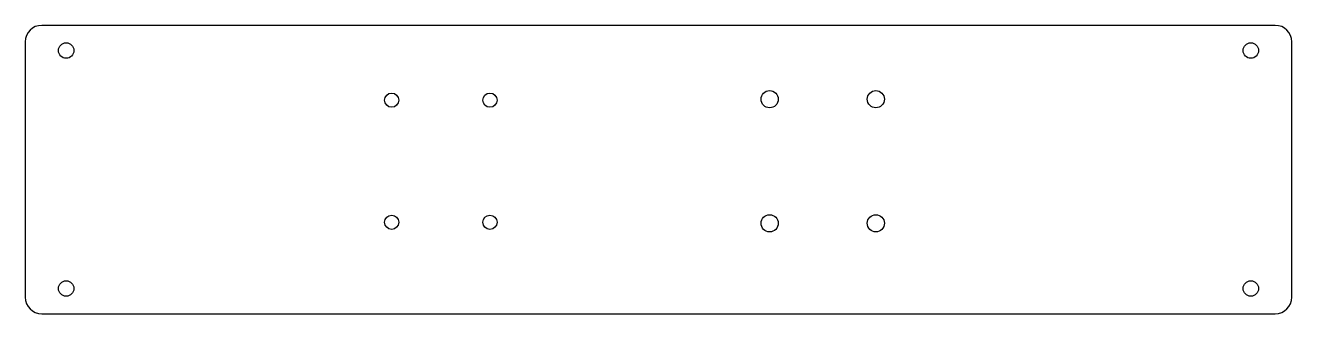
# Model space of a CAD drawing. Header units: millimetres. Extents: x -10 to 300, y -154 to -84.
import ezdxf

# ---------------------------------------------------------------- set-up
doc = ezdxf.new("R2010")
doc.units = ezdxf.units.MM

msp = doc.modelspace()

# ---------------------------------------------------------------- linework, layer by layer
at = {"color": 7, "linetype": 'Continuous', "lineweight": 25}
for p, q in [((296, -83.92), (-6, -83.92)), ((-10, -87.92), (-10, -150.47)), ((300, -150.47), (300, -87.92)), ((-6, -154.47), (296, -154.47))]:
    msp.add_line(p, q, dxfattribs=at)
for centre, radius in [((0, -90.08), 1.9), ((290, -90.08), 1.9), ((79.68, -102.23), 1.73), ((103.74, -102.23), 1.73), ((172.21, -102), 2.1), ((198.21, -102), 2.1), ((79.68, -132.12), 1.73), ((103.74, -132.12), 1.73), ((172.21, -132.35), 2.1), ((198.21, -132.35), 2.1), ((0, -148.31), 1.9), ((290, -148.31), 1.9)]:
    msp.add_circle(centre, radius, dxfattribs=at)
for centre, start, end in [((-6, -87.92), 90, 180), ((296, -87.92), 0, 90), ((-6, -150.47), 180, 270), ((296, -150.47), 270, 0)]:
    msp.add_arc(centre, 4, start, end, dxfattribs=at)

doc.saveas('drawing.dxf')
